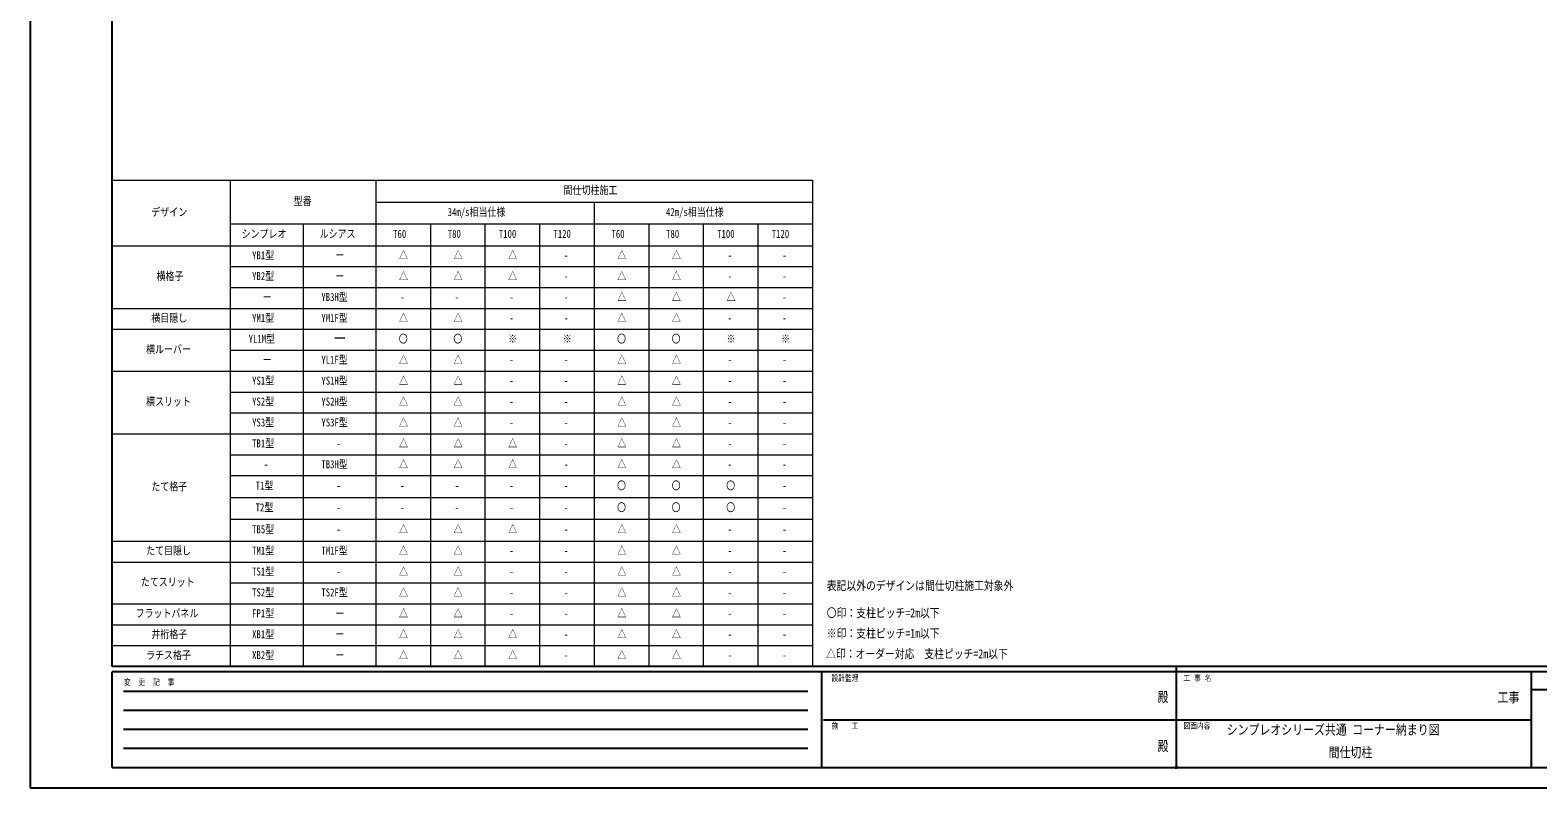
# Model space of a CAD drawing. Units: millimetres, scale not verified. Extents: x -6308 to 6308, y -4455 to 4455.
# Drawn here: x -6308 to 1980, y -4455 to -287 of the extents above; entities that cross this region are included whole.
import ezdxf
from ezdxf.enums import TextEntityAlignment as Align

# ---------------------------------------------------------------- set-up
doc = ezdxf.new("R2010")
doc.units = ezdxf.units.MM
doc.header["$LTSCALE"] = 20
doc.header["$PDMODE"] = 32
doc.header["$PDSIZE"] = 10
doc.layers.add('0-1_TABLE1', color=7, linetype='Continuous', lineweight=18)
doc.layers.add('0-2_USER1', color=3, linetype='Continuous')
doc.layers.add('0-5_YKK_ZWAK', color=7, linetype='Continuous')
doc.styles.add('ＭＳ ゴシック', font='')
doc.styles.get('ＭＳ ゴシック').set_extended_font_data('MS Gothic')

msp = doc.modelspace()

# ---------------------------------------------------------------- linework, layer by layer
at = {"layer": '0-1_TABLE1'}
for p, q in [((-5857.47, -1112.5), (-2007.47, -1112.5)), ((-5857.47, -1112.5), (-5857.47, -3787.5)), ((-5207.47, -1112.5), (-5207.47, -3787.5)), ((-4407.47, -1112.5), (-4407.47, -3787.5)), ((-2007.47, -1112.5), (-2007.47, -3787.5)), ((-4407.47, -1232.5), (-2007.47, -1232.5)), ((-3207.47, -1232.5), (-3207.47, -3787.5)), ((-5207.47, -1352.5), (-2007.47, -1352.5)), ((-4807.47, -1352.5), (-4807.47, -3787.5)), ((-4107.47, -1352.5), (-4107.47, -3787.5)), ((-3807.47, -1352.5), (-3807.47, -3787.5)), ((-3507.47, -1352.5), (-3507.47, -3787.5)), ((-2907.47, -1352.5), (-2907.47, -3787.5)), ((-2607.47, -1352.5), (-2607.47, -3787.5)), ((-2307.47, -1352.5), (-2307.47, -3787.5)), ((-5857.47, -1472.5), (-2007.47, -1472.5)), ((-5207.47, -1587.5), (-2007.47, -1587.5)), ((-5207.47, -1702.5), (-2007.47, -1702.5)), ((-5857.47, -1817.5), (-2007.47, -1817.5)), ((-5857.47, -1932.5), (-2007.47, -1932.5)), ((-5207.47, -2047.5), (-2007.47, -2047.5)), ((-5857.47, -2162.5), (-2007.47, -2162.5)), ((-5207.47, -2277.5), (-2007.47, -2277.5)), ((-5207.47, -2392.5), (-2007.47, -2392.5)), ((-5857.47, -2507.5), (-2007.47, -2507.5)), ((-5207.47, -2622.5), (-2007.47, -2622.5)), ((-5207.47, -2737.5), (-2007.47, -2737.5)), ((-5207.47, -2857.5), (-2007.47, -2857.5)), ((-5207.47, -2977.5), (-2007.47, -2977.5)), ((-5857.47, -3097.5), (-2007.47, -3097.5)), ((-5857.47, -3212.5), (-2007.47, -3212.5)), ((-5207.47, -3327.5), (-2007.47, -3327.5)), ((-5857.47, -3442.5), (-2007.47, -3442.5)), ((-5857.47, -3557.5), (-2007.47, -3557.5)), ((-5857.47, -3672.5), (-2007.47, -3672.5)), ((-5857.47, -3787.5), (-2007.47, -3787.5))]:
    msp.add_line(p, q, dxfattribs=at)
at = {"layer": '0-5_YKK_ZWAK'}
for p, q in [((-5857.47, -3787.5), (-5857.47, 4162.5)), ((5842.53, -3787.5), (-5857.47, -3787.5)), ((-7.47, -3787.5), (-7.47, -4342.5)), ((-1957.47, -3817.5), (-5857.47, -3817.5)), ((-5857.47, -4342.5), (-5857.47, -3817.5)), ((-1957.47, -3817.5), (-1957.47, -4342.5)), ((-7.47, -3817.5), (-1957.47, -3817.5)), ((1942.53, -3817.5), (-7.47, -3817.5)), ((-5793.72, -3922.5), (-2032.47, -3922.5)), ((2977.53, -3915), (1942.53, -3915)), ((-5793.72, -4027.5), (-2032.47, -4027.5)), ((-5793.72, -4132.5), (-2032.47, -4132.5)), ((-1946.22, -4080), (-7.47, -4080)), ((-7.47, -4080), (1942.53, -4080)), ((-5793.72, -4237.5), (-2032.47, -4237.5)), ((-5857.47, -4342.5), (-1957.47, -4342.5)), ((-1957.47, -4342.5), (-7.47, -4342.5)), ((-7.47, -4342.5), (1942.53, -4342.5)), ((1942.53, -4342.5), (2977.53, -4342.5))]:
    msp.add_line(p, q, dxfattribs=at)
msp.add_lwpolyline([(-6307.5, -4455), (6307.5, -4455), (6307.5, 4455), (-6307.5, 4455)], close=True, dxfattribs=at)
msp.add_lwpolyline([(2977.53, -3817.5), (1942.53, -3817.5), (1942.53, -4342.5)], dxfattribs=at)
msp.add_point((-7.47, -4342.5), dxfattribs=at)

# ---------------------------------------------------------------- texts
at = {"layer": '0-1_TABLE1', "style": 'ＭＳ ゴシック', "width": 0.8}
for s, height, p in [('間仕切柱施工', 43.99, (-3375.47, -1202.5)), ('型番', 43.99, (-4858.67, -1262.5)), ('デザイン', 43.99, (-5641.27, -1322.5)), ('34m/s相当仕様', 43.99, (-4012.27, -1322.5)), ('42m/s相当仕様', 43.99, (-2812.27, -1322.5)), ('シンプレオ', 43.99, (-5145.07, -1442.5)), ('ルシアス', 43.99, (-4716.27, -1442.5)), ('T60', 43.99, (-4311.87, -1442.5)), ('T80', 43.99, (-4011.87, -1442.5)), ('T100', 43.99, (-3731.07, -1442.5)), ('T120', 43.99, (-3431.07, -1442.5)), ('T60', 43.99, (-3111.87, -1442.5)), ('T80', 43.99, (-2811.87, -1442.5)), ('T100', 43.99, (-2531.07, -1442.5)), ('T120', 43.99, (-2231.07, -1442.5)), ('YB1型', 43.99, (-5087.47, -1560)), ('ー', 43.99, (-4629.87, -1560)), ('△', 43.99, (-4279.87, -1560)), ('△', 43.99, (-3979.87, -1560)), ('△', 43.99, (-3679.87, -1560)), ('-', 43.99, (-3373.47, -1560)), ('△', 43.99, (-3079.87, -1560)), ('△', 43.99, (-2779.87, -1560)), ('-', 43.99, (-2473.47, -1560)), ('-', 43.99, (-2173.47, -1560)), ('横格子', 43.99, (-5612.47, -1675)), ('YB2型', 43.99, (-5087.47, -1675)), ('ー', 43.99, (-4629.87, -1675)), ('△', 43.99, (-4279.87, -1675)), ('△', 43.99, (-3979.87, -1675)), ('△', 43.99, (-3679.87, -1675)), ('-', 43.99, (-3373.47, -1675)), ('△', 43.99, (-3079.87, -1675)), ('△', 43.99, (-2779.87, -1675)), ('-', 43.99, (-2473.47, -1675)), ('-', 43.99, (-2173.47, -1675)), ('YB3H型', 43.99, (-4706.67, -1790)), ('△', 43.99, (-3079.87, -1790)), ('△', 43.99, (-2779.87, -1790)), ('△', 43.99, (-2479.87, -1790)), ('ー', 43.99, (-5029.87, -1790)), ('-', 43.99, (-4273.47, -1790)), ('-', 43.99, (-3973.47, -1790)), ('-', 43.99, (-3673.47, -1790)), ('-', 43.99, (-3373.47, -1790)), ('-', 43.99, (-2173.47, -1790)), ('横目隠し', 43.99, (-5641.27, -1905)), ('YM1型', 43.99, (-5087.47, -1905)), ('YM1F型', 43.99, (-4706.67, -1905)), ('△', 43.99, (-4279.87, -1905)), ('△', 43.99, (-3979.87, -1905)), ('-', 43.99, (-3673.47, -1905)), ('-', 43.99, (-3373.47, -1905)), ('△', 43.99, (-3079.87, -1905)), ('△', 43.99, (-2779.87, -1905)), ('-', 43.99, (-2473.47, -1905)), ('-', 43.99, (-2173.47, -1905)), ('YL1M型', 43.99, (-5106.67, -2020)), ('ー', 65.98, (-4641.07, -2035)), ('〇', 43.99, (-4281.47, -2020)), ('〇', 43.99, (-3981.47, -2020)), ('※', 43.99, (-3679.87, -2020)), ('※', 43.99, (-3379.87, -2020)), ('〇', 43.99, (-3081.47, -2020)), ('〇', 43.99, (-2781.47, -2020)), ('※', 43.99, (-2479.87, -2020)), ('※', 43.99, (-2179.87, -2020)), ('横ルーバー', 43.99, (-5670.07, -2077.5)), ('YL1F型', 43.99, (-4706.67, -2135)), ('ー', 43.99, (-5029.87, -2135)), ('△', 43.99, (-4279.87, -2135)), ('△', 43.99, (-3979.87, -2135)), ('-', 43.99, (-3673.47, -2135)), ('-', 43.99, (-3373.47, -2135)), ('△', 43.99, (-3079.87, -2135)), ('△', 43.99, (-2779.87, -2135)), ('-', 43.99, (-2473.47, -2135)), ('-', 43.99, (-2173.47, -2135)), ('YS1型', 43.99, (-5087.47, -2250)), ('YS1H型', 43.99, (-4706.67, -2250)), ('△', 43.99, (-4279.87, -2250)), ('△', 43.99, (-3979.87, -2250)), ('-', 43.99, (-3673.47, -2250)), ('-', 43.99, (-3373.47, -2250)), ('△', 43.99, (-3079.87, -2250)), ('△', 43.99, (-2779.87, -2250)), ('-', 43.99, (-2473.47, -2250)), ('-', 43.99, (-2173.47, -2250)), ('横スリット', 43.99, (-5670.07, -2365)), ('YS2型', 43.99, (-5087.47, -2365)), ('YS2H型', 43.99, (-4706.67, -2365)), ('△', 43.99, (-4279.87, -2365)), ('△', 43.99, (-3979.87, -2365)), ('△', 43.99, (-3079.87, -2365)), ('△', 43.99, (-2779.87, -2365)), ('-', 43.99, (-3673.47, -2365)), ('-', 43.99, (-3373.47, -2365)), ('-', 43.99, (-2473.47, -2365)), ('-', 43.99, (-2173.47, -2365)), ('YS3型', 43.99, (-5087.47, -2480)), ('YS3F型', 43.99, (-4706.67, -2480)), ('△', 43.99, (-4279.87, -2480)), ('△', 43.99, (-3979.87, -2480)), ('-', 43.99, (-3673.47, -2480)), ('-', 43.99, (-3373.47, -2480)), ('△', 43.99, (-3079.87, -2480)), ('△', 43.99, (-2779.87, -2480)), ('-', 43.99, (-2473.47, -2480)), ('-', 43.99, (-2173.47, -2480)), ('TB1型', 43.99, (-5087.47, -2595)), ('-', 43.99, (-4623.47, -2595)), ('△', 43.99, (-4279.87, -2595)), ('△', 43.99, (-3979.87, -2595)), ('△', 43.99, (-3679.87, -2595)), ('-', 43.99, (-3373.47, -2595)), ('△', 43.99, (-3079.87, -2595)), ('△', 43.99, (-2779.87, -2595)), ('-', 43.99, (-2473.47, -2595)), ('-', 43.99, (-2173.47, -2595)), ('TB3H型', 43.99, (-4706.67, -2710)), ('△', 43.99, (-4279.87, -2710)), ('△', 43.99, (-3979.87, -2710)), ('△', 43.99, (-3679.87, -2710)), ('△', 43.99, (-3079.87, -2710)), ('△', 43.99, (-2779.87, -2710)), ('-', 43.99, (-5023.47, -2710)), ('-', 43.99, (-3373.47, -2710)), ('-', 43.99, (-2473.47, -2710)), ('-', 43.99, (-2173.47, -2710)), ('たて格子', 43.99, (-5641.27, -2832.5)), ('T1型', 43.99, (-5068.27, -2827.5)), ('-', 43.99, (-4623.47, -2827.5)), ('-', 43.99, (-4273.47, -2827.5)), ('-', 43.99, (-3973.47, -2827.5)), ('-', 43.99, (-3673.47, -2827.5)), ('-', 43.99, (-3373.47, -2827.5)), ('〇', 43.99, (-3081.47, -2827.5)), ('〇', 43.99, (-2781.47, -2827.5)), ('〇', 43.99, (-2481.47, -2827.5)), ('-', 43.99, (-2173.47, -2827.5)), ('T2型', 43.99, (-5068.27, -2947.5)), ('〇', 43.99, (-3081.47, -2947.5)), ('〇', 43.99, (-2781.47, -2947.5)), ('〇', 43.99, (-2481.47, -2947.5)), ('-', 43.99, (-4623.47, -2947.5)), ('-', 43.99, (-4273.47, -2947.5)), ('-', 43.99, (-3973.47, -2947.5)), ('-', 43.99, (-3673.47, -2947.5)), ('-', 43.99, (-3373.47, -2947.5)), ('-', 43.99, (-2173.47, -2947.5)), ('TB5型', 43.99, (-5087.47, -3067.5)), ('-', 43.99, (-4623.47, -3067.5)), ('△', 43.99, (-4279.87, -3067.5)), ('△', 43.99, (-3979.87, -3067.5)), ('△', 43.99, (-3679.87, -3067.5)), ('-', 43.99, (-3373.47, -3067.5)), ('△', 43.99, (-3079.87, -3067.5)), ('△', 43.99, (-2779.87, -3067.5)), ('-', 43.99, (-2473.47, -3067.5)), ('-', 43.99, (-2173.47, -3067.5)), ('たて目隠し', 43.99, (-5670.07, -3185)), ('TM1型', 43.99, (-5087.47, -3185)), ('TM1F型', 43.99, (-4706.67, -3185)), ('△', 43.99, (-4279.87, -3185)), ('△', 43.99, (-3979.87, -3185)), ('△', 43.99, (-3079.87, -3185)), ('△', 43.99, (-2779.87, -3185)), ('-', 43.99, (-3673.47, -3185)), ('-', 43.99, (-3373.47, -3185)), ('-', 43.99, (-2473.47, -3185)), ('-', 43.99, (-2173.47, -3185)), ('たてスリット', 43.99, (-5698.87, -3357.5)), ('TS1型', 43.99, (-5087.47, -3300)), ('-', 43.99, (-4623.47, -3300)), ('△', 43.99, (-4279.87, -3300)), ('△', 43.99, (-3979.87, -3300)), ('-', 43.99, (-3673.47, -3300)), ('-', 43.99, (-3373.47, -3300)), ('△', 43.99, (-3079.87, -3300)), ('△', 43.99, (-2779.87, -3300)), ('-', 43.99, (-2473.47, -3300)), ('-', 43.99, (-2173.47, -3300)), ('TS2型', 43.99, (-5087.47, -3415)), ('TS2F型', 43.99, (-4706.67, -3415)), ('△', 43.99, (-4279.87, -3415)), ('△', 43.99, (-3979.87, -3415)), ('-', 43.99, (-3673.47, -3415)), ('-', 43.99, (-3373.47, -3415)), ('△', 43.99, (-3079.87, -3415)), ('△', 43.99, (-2779.87, -3415)), ('-', 43.99, (-2473.47, -3415)), ('-', 43.99, (-2173.47, -3415)), ('フラットパネル', 43.99, (-5727.67, -3530)), ('FP1型', 43.99, (-5087.47, -3530)), ('△', 43.99, (-4279.87, -3530)), ('△', 43.99, (-3979.87, -3530)), ('△', 43.99, (-3079.87, -3530)), ('△', 43.99, (-2779.87, -3530)), ('ー', 43.99, (-4629.87, -3530)), ('-', 43.99, (-3673.47, -3530)), ('-', 43.99, (-3373.47, -3530)), ('-', 43.99, (-2473.47, -3530)), ('-', 43.99, (-2173.47, -3530)), ('井桁格子', 43.99, (-5641.27, -3645)), ('XB1型', 43.99, (-5087.47, -3645)), ('ー', 43.99, (-4629.87, -3645)), ('△', 43.99, (-4279.87, -3645)), ('△', 43.99, (-3979.87, -3645)), ('△', 43.99, (-3679.87, -3645)), ('-', 43.99, (-3373.47, -3645)), ('△', 43.99, (-3079.87, -3645)), ('△', 43.99, (-2779.87, -3645)), ('-', 43.99, (-2473.47, -3645)), ('-', 43.99, (-2173.47, -3645)), ('ラチス格子', 43.99, (-5670.07, -3760)), ('XB2型', 43.99, (-5087.47, -3760)), ('ー', 43.99, (-4629.87, -3760)), ('△', 43.99, (-4279.87, -3760)), ('△', 43.99, (-3979.87, -3760)), ('△', 43.99, (-3679.87, -3760)), ('-', 43.99, (-3373.47, -3760)), ('△', 43.99, (-3079.87, -3760)), ('△', 43.99, (-2779.87, -3760)), ('-', 43.99, (-2473.47, -3760)), ('-', 43.99, (-2173.47, -3760))]:
    msp.add_text(s, height=height, dxfattribs=at).set_placement(p, align=Align.BOTTOM_LEFT)
at = {"layer": '0-2_USER1', "style": 'ＭＳ ゴシック', "width": 0.8}
for s, height, p in [('表記以外のデザインは間仕切柱施工対象外', 49.49, (-1928.95, -3381.78)), ('〇印：支柱ピッチ=2m以下', 49.49, (-1928.95, -3531.78)), ('※印：支柱ピッチ=1m以下', 49.49, (-1928.95, -3644.28)), ('△印：オーダー対応\u3000支柱ピッチ=2m以下', 49.49, (-1932.55, -3756.78)), ('シンプレオシリーズ共通 コーナー納まり図', 54.99, (269.53, -4178.75)), ('間仕切柱', 54.99, (829.53, -4303.75))]:
    msp.add_text(s, height=height, dxfattribs=at).set_placement(p, align=Align.BOTTOM_LEFT)
at = {"layer": '0-5_YKK_ZWAK', "style": 'ＭＳ ゴシック', "width": 0.8}
for s, height, p in [('変  更  記  事', 32.99, (-5791.97, -3900)), ('設計監理', 32.99, (-1902.47, -3877.5)), ('工 事 名', 32.99, (31.9, -3877.5)), ('殿', 54.99, (-110.5, -3998.75)), ('工事', 54.99, (1758.5, -4001.2)), ('施\u3000\u3000工', 32.99, (-1902.47, -4140)), ('図面内容', 32.99, (31.9, -4140)), ('殿', 54.99, (-110.5, -4268.75))]:
    msp.add_text(s, height=height, dxfattribs=at).set_placement(p, align=Align.BOTTOM_LEFT)

doc.saveas('drawing.dxf')
